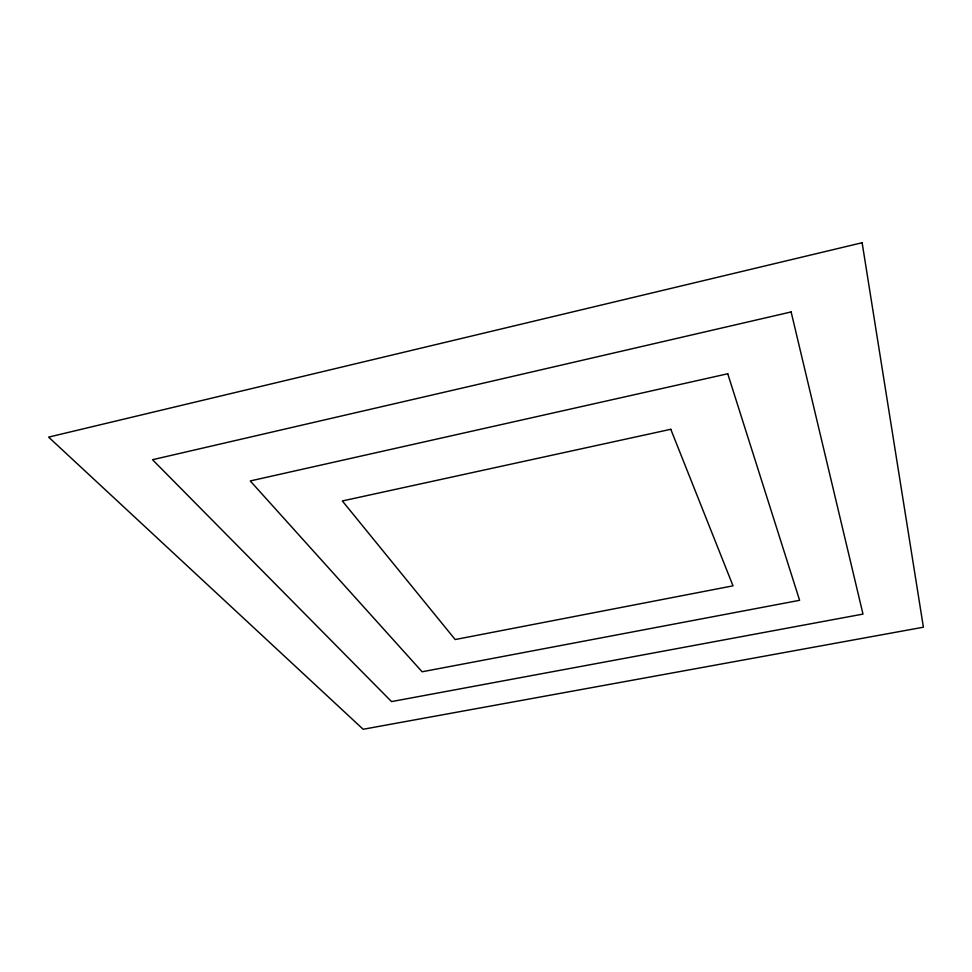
<?xml version="1.0" encoding="UTF-8"?>
<svg xmlns="http://www.w3.org/2000/svg" width="972" height="972" viewBox="0 0 972 972"><rect width="100%" height="100%" fill="white"/><g stroke="black" fill="none" stroke-linecap="round" stroke-linejoin="round"><path stroke-width="1.46" d="M862.128 242.733L48.6 437.121L363.163 729.267L923.4 627.207L862.128 242.733M791.135 311.951L152.519 459.707L391.534 701.59L862.99 614.085L791.135 311.951M727.749 373.758L250.254 480.946L422.115 671.774L799.604 600.307L727.749 373.758M670.789 429.296L342.351 500.957L455.175 639.54L733.022 585.837L670.789 429.296"/></g></svg>
